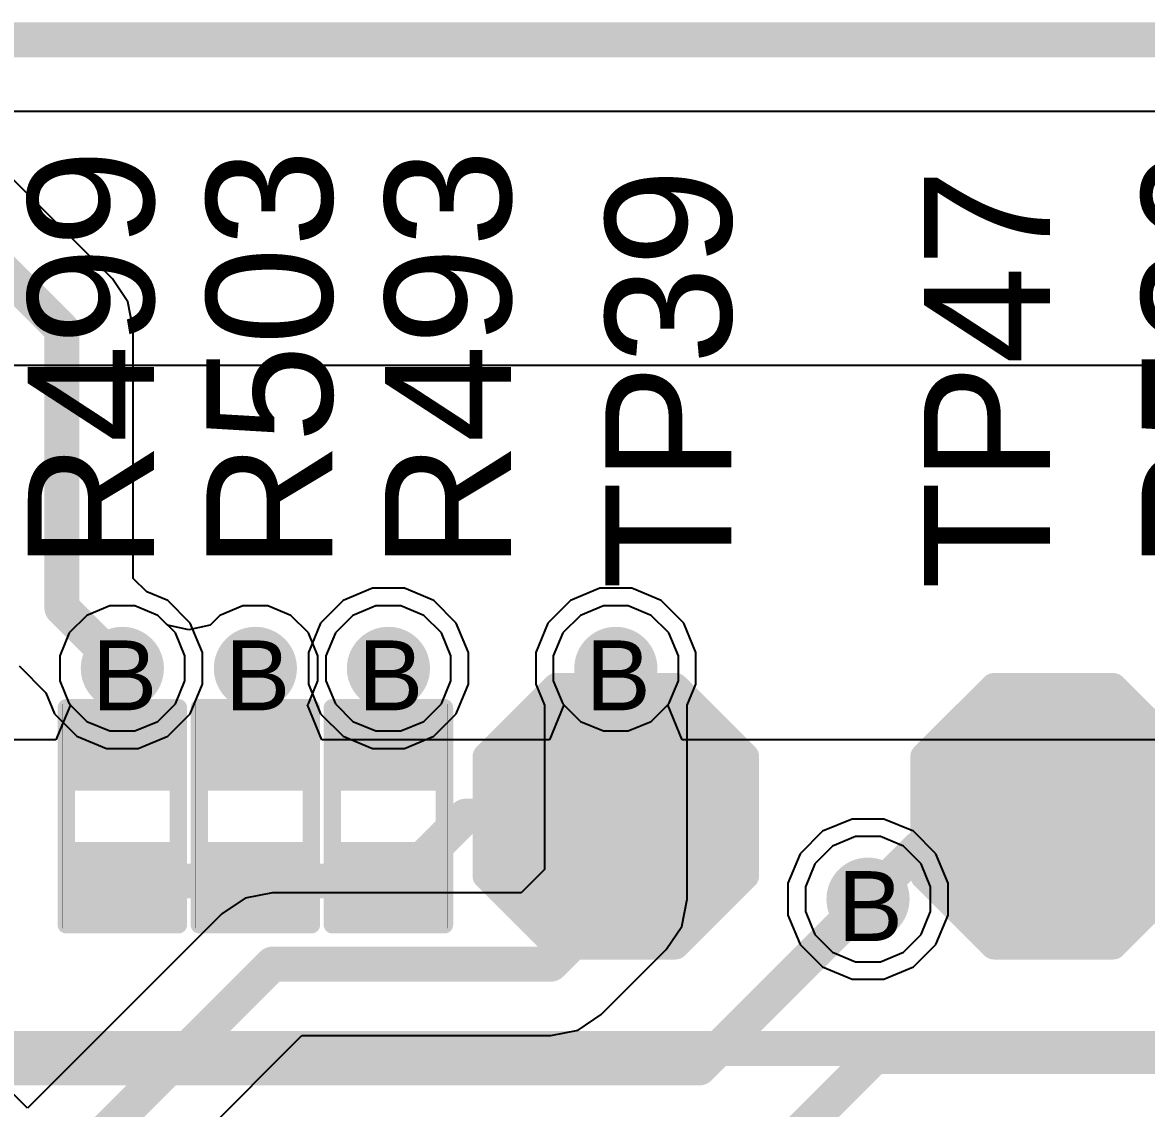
# Model space of a CAD drawing. Header units: inches. Extents: x 0 to 5379, y 0 to 5429.
# Drawn here: x 70.6 to 78.76, y 141.98 to 149.86 of the extents above; entities that cross this region are included whole.
import ezdxf

# ---------------------------------------------------------------- set-up
doc = ezdxf.new("R2010")
doc.units = ezdxf.units.IN
for name, color, linetype in [('Bottom Layer', 5, 'Continuous'), ('Bottom Solder', 6, 'Continuous'), ('Drill Drawing', 1, 'Continuous'), ('GND01', 16, 'Continuous'), ('GND02', 76, 'Continuous'), ('PWR', 156, 'Continuous'), ('SIG 01', 90, 'Continuous'), ('Top Layer', 1, 'Continuous'), ('Top Overlay', 2, 'Continuous'), ('Top Paste', 8, 'Continuous'), ('Top Solder', 216, 'Continuous'), ('Via Holes', 16, 'Continuous')]:
    doc.layers.add(name, color=color, linetype=linetype)
doc.styles.add('Arial', font='', dxfattribs={"height": 0.2})
doc.styles.get('Arial').set_extended_font_data('Arial')

# ---------------------------------------------------------------- blocks, each defined once
blk = doc.blocks.new('T__________152')
at = {"layer": 'Top Layer'}
blk.add_hatch(color=1, dxfattribs=at).paths.add_polyline_path([(0.381, 0.762), (-0.381, 0.762), (-0.762, 0.381), (-0.762, -0.381), (-0.381, -0.762), (0.381, -0.762), (0.762, -0.381), (0.762, 0.381)])
at = {"layer": 'Top Paste'}
blk.add_hatch(color=8, dxfattribs=at).paths.add_polyline_path([(0.381, 0.762), (-0.381, 0.762), (-0.762, 0.381), (-0.762, -0.381), (-0.381, -0.762), (0.381, -0.762), (0.762, -0.381), (0.762, 0.381)])
at = {"layer": 'Top Solder'}
blk.add_hatch(color=216, dxfattribs=at).paths.add_polyline_path([(0.4318, 0.8636), (-0.4318, 0.8636), (-0.8636, 0.4318), (-0.8636, -0.4318), (-0.4318, -0.8636), (0.4318, -0.8636), (0.8636, -0.4318), (0.8636, 0.4318)])
at = {"layer": 'Top Overlay'}
for points in [[(-0.4318, 0.9398, 0.2, 0.2, 0), (-0.9398, 0.4318, 0.2, 0.2, 0)], [(0.4318, 0.9398, 0.2, 0.2, 0), (-0.4318, 0.9398, 0.2, 0.2, 0)], [(0.9398, 0.4318, 0.2, 0.2, 0), (0.4318, 0.9398, 0.2, 0.2, 0)], [(-0.9398, 0.4318, 0.2, 0.2, 0), (-0.9398, -0.4318, 0.2, 0.2, 0)], [(0.9398, 0.4318, 0.2, 0.2, 0), (0.9398, -0.4318, 0.2, 0.2, 0)], [(-0.4318, -0.9398, 0.2, 0.2, 0), (-0.9398, -0.4318, 0.2, 0.2, 0)], [(0.9398, -0.4318, 0.2, 0.2, 0), (0.4318, -0.9398, 0.2, 0.2, 0)], [(0.4318, -0.9398, 0.2, 0.2, 0), (-0.4318, -0.9398, 0.2, 0.2, 0)]]:
    blk.add_lwpolyline(points, format="xyseb", dxfattribs=at)
for points in [[(-0.4818, 0.9398, 0.1, 0.1, 1), (-0.3818, 0.9398, 0.1, 0.1, 1)], [(-0.4818, 0.9398, 0.1, 0.1, 1), (-0.3818, 0.9398, 0.1, 0.1, 1)], [(0.3818, 0.9398, 0.1, 0.1, 1), (0.4818, 0.9398, 0.1, 0.1, 1)], [(0.3818, 0.9398, 0.1, 0.1, 1), (0.4818, 0.9398, 0.1, 0.1, 1)], [(-0.9898, 0.4318, 0.1, 0.1, 1), (-0.8898, 0.4318, 0.1, 0.1, 1)], [(-0.9898, 0.4318, 0.1, 0.1, 1), (-0.8898, 0.4318, 0.1, 0.1, 1)], [(0.8898, 0.4318, 0.1, 0.1, 1), (0.9898, 0.4318, 0.1, 0.1, 1)], [(0.8898, 0.4318, 0.1, 0.1, 1), (0.9898, 0.4318, 0.1, 0.1, 1)], [(-0.9898, -0.4318, 0.1, 0.1, 1), (-0.8898, -0.4318, 0.1, 0.1, 1)], [(-0.9898, -0.4318, 0.1, 0.1, 1), (-0.8898, -0.4318, 0.1, 0.1, 1)], [(0.8898, -0.4318, 0.1, 0.1, 1), (0.9898, -0.4318, 0.1, 0.1, 1)], [(0.8898, -0.4318, 0.1, 0.1, 1), (0.9898, -0.4318, 0.1, 0.1, 1)], [(-0.4818, -0.9398, 0.1, 0.1, 1), (-0.3818, -0.9398, 0.1, 0.1, 1)], [(-0.4818, -0.9398, 0.1, 0.1, 1), (-0.3818, -0.9398, 0.1, 0.1, 1)], [(0.3818, -0.9398, 0.1, 0.1, 1), (0.4818, -0.9398, 0.1, 0.1, 1)], [(0.3818, -0.9398, 0.1, 0.1, 1), (0.4818, -0.9398, 0.1, 0.1, 1)]]:
    blk.add_lwpolyline(points, format="xyseb", close=True, dxfattribs=at)
blk = doc.blocks.new('T__________160')
at = {"layer": 'Top Layer'}
blk.add_hatch(color=1, dxfattribs=at).paths.add_polyline_path([(0.381, 0.762), (-0.381, 0.762), (-0.762, 0.381), (-0.762, -0.381), (-0.381, -0.762), (0.381, -0.762), (0.762, -0.381), (0.762, 0.381)])
at = {"layer": 'Top Paste'}
blk.add_hatch(color=8, dxfattribs=at).paths.add_polyline_path([(0.381, 0.762), (-0.381, 0.762), (-0.762, 0.381), (-0.762, -0.381), (-0.381, -0.762), (0.381, -0.762), (0.762, -0.381), (0.762, 0.381)])
at = {"layer": 'Top Solder'}
blk.add_hatch(color=216, dxfattribs=at).paths.add_polyline_path([(0.4318, 0.8636), (-0.4318, 0.8636), (-0.8636, 0.4318), (-0.8636, -0.4318), (-0.4318, -0.8636), (0.4318, -0.8636), (0.8636, -0.4318), (0.8636, 0.4318)])
at = {"layer": 'Top Overlay'}
for points in [[(-0.4318, 0.9398, 0.2, 0.2, 0), (-0.9398, 0.4318, 0.2, 0.2, 0)], [(0.4318, 0.9398, 0.2, 0.2, 0), (-0.4318, 0.9398, 0.2, 0.2, 0)], [(0.9398, 0.4318, 0.2, 0.2, 0), (0.4318, 0.9398, 0.2, 0.2, 0)], [(-0.9398, 0.4318, 0.2, 0.2, 0), (-0.9398, -0.4318, 0.2, 0.2, 0)], [(0.9398, 0.4318, 0.2, 0.2, 0), (0.9398, -0.4318, 0.2, 0.2, 0)], [(-0.4318, -0.9398, 0.2, 0.2, 0), (-0.9398, -0.4318, 0.2, 0.2, 0)], [(0.9398, -0.4318, 0.2, 0.2, 0), (0.4318, -0.9398, 0.2, 0.2, 0)], [(0.4318, -0.9398, 0.2, 0.2, 0), (-0.4318, -0.9398, 0.2, 0.2, 0)]]:
    blk.add_lwpolyline(points, format="xyseb", dxfattribs=at)
for points in [[(-0.4818, 0.9398, 0.1, 0.1, 1), (-0.3818, 0.9398, 0.1, 0.1, 1)], [(-0.4818, 0.9398, 0.1, 0.1, 1), (-0.3818, 0.9398, 0.1, 0.1, 1)], [(0.3818, 0.9398, 0.1, 0.1, 1), (0.4818, 0.9398, 0.1, 0.1, 1)], [(0.3818, 0.9398, 0.1, 0.1, 1), (0.4818, 0.9398, 0.1, 0.1, 1)], [(-0.9898, 0.4318, 0.1, 0.1, 1), (-0.8898, 0.4318, 0.1, 0.1, 1)], [(-0.9898, 0.4318, 0.1, 0.1, 1), (-0.8898, 0.4318, 0.1, 0.1, 1)], [(0.8898, 0.4318, 0.1, 0.1, 1), (0.9898, 0.4318, 0.1, 0.1, 1)], [(0.8898, 0.4318, 0.1, 0.1, 1), (0.9898, 0.4318, 0.1, 0.1, 1)], [(-0.9898, -0.4318, 0.1, 0.1, 1), (-0.8898, -0.4318, 0.1, 0.1, 1)], [(-0.9898, -0.4318, 0.1, 0.1, 1), (-0.8898, -0.4318, 0.1, 0.1, 1)], [(0.8898, -0.4318, 0.1, 0.1, 1), (0.9898, -0.4318, 0.1, 0.1, 1)], [(0.8898, -0.4318, 0.1, 0.1, 1), (0.9898, -0.4318, 0.1, 0.1, 1)], [(-0.4818, -0.9398, 0.1, 0.1, 1), (-0.3818, -0.9398, 0.1, 0.1, 1)], [(-0.4818, -0.9398, 0.1, 0.1, 1), (-0.3818, -0.9398, 0.1, 0.1, 1)], [(0.3818, -0.9398, 0.1, 0.1, 1), (0.4818, -0.9398, 0.1, 0.1, 1)], [(0.3818, -0.9398, 0.1, 0.1, 1), (0.4818, -0.9398, 0.1, 0.1, 1)]]:
    blk.add_lwpolyline(points, format="xyseb", close=True, dxfattribs=at)
blk = doc.blocks.new('R___0402_275')
at = {"layer": 'Top Layer'}
for points in [[(-0.6985, -0.3175), (-0.6985, 0.3175), (-0.2413, 0.3175), (-0.2413, -0.3175)], [(0.2413, -0.3175), (0.2413, 0.3175), (0.6985, 0.3175), (0.6985, -0.3175)]]:
    blk.add_hatch(color=1, dxfattribs=at).paths.add_polyline_path(points)
at = {"layer": 'Top Paste'}
for points in [[(-0.6985, -0.3175), (-0.6985, 0.3175), (-0.2413, 0.3175), (-0.2413, -0.3175)], [(0.2413, -0.3175), (0.2413, 0.3175), (0.6985, 0.3175), (0.6985, -0.3175)]]:
    blk.add_hatch(color=8, dxfattribs=at).paths.add_polyline_path(points)
at = {"layer": 'Top Solder'}
for points in [[(-0.7535, -0.3725), (-0.7535, 0.3725), (-0.1863, 0.3725), (-0.1863, -0.3725)], [(0.1863, -0.3725), (0.1863, 0.3725), (0.7535, 0.3725), (0.7535, -0.3725)]]:
    blk.add_hatch(color=216, dxfattribs=at).paths.add_polyline_path(points)
at = {"layer": 'Top Overlay'}
for points in [[(0.7874, 0.4064, 0.127, 0.127, 0), (-0.7874, 0.4064, 0.127, 0.127, 0)], [(-0.7874, -0.4064, 0.127, 0.127, 0), (-0.7874, 0.4064, 0.127, 0.127, 0)], [(0.7874, -0.4064, 0.127, 0.127, 0), (0.7874, 0.4064, 0.127, 0.127, 0)], [(0.7874, -0.4064, 0.127, 0.127, 0), (-0.7874, -0.4064, 0.127, 0.127, 0)], [(0.8128, -0.4318, 0.00323, 0.00323, 0), (-0.8128, -0.4318, 0.00323, 0.00323, 0)]]:
    blk.add_lwpolyline(points, format="xyseb", dxfattribs=at)
for points in [[(-0.8191, 0.4064, 0.0635, 0.0635, 1), (-0.7556, 0.4064, 0.0635, 0.0635, 1)], [(-0.8191, 0.4064, 0.0635, 0.0635, 1), (-0.7556, 0.4064, 0.0635, 0.0635, 1)], [(0.7556, 0.4064, 0.0635, 0.0635, 1), (0.8191, 0.4064, 0.0635, 0.0635, 1)], [(0.7556, 0.4064, 0.0635, 0.0635, 1), (0.8191, 0.4064, 0.0635, 0.0635, 1)], [(-0.8191, -0.4064, 0.0635, 0.0635, 1), (-0.7556, -0.4064, 0.0635, 0.0635, 1)], [(-0.8191, -0.4064, 0.0635, 0.0635, 1), (-0.7556, -0.4064, 0.0635, 0.0635, 1)], [(0.7556, -0.4064, 0.0635, 0.0635, 1), (0.8191, -0.4064, 0.0635, 0.0635, 1)], [(0.7556, -0.4064, 0.0635, 0.0635, 1), (0.8191, -0.4064, 0.0635, 0.0635, 1)], [(-0.8136, -0.4318, 0.00161, 0.00161, 1), (-0.812, -0.4318, 0.00161, 0.00161, 1)], [(0.812, -0.4318, 0.00161, 0.00161, 1), (0.8136, -0.4318, 0.00161, 0.00161, 1)]]:
    blk.add_lwpolyline(points, format="xyseb", close=True, dxfattribs=at)
blk = doc.blocks.new('R___0402_279')
at = {"layer": 'Top Layer'}
for points in [[(-0.6985, -0.3175), (-0.6985, 0.3175), (-0.2413, 0.3175), (-0.2413, -0.3175)], [(0.2413, -0.3175), (0.2413, 0.3175), (0.6985, 0.3175), (0.6985, -0.3175)]]:
    blk.add_hatch(color=1, dxfattribs=at).paths.add_polyline_path(points)
at = {"layer": 'Top Paste'}
for points in [[(-0.6985, -0.3175), (-0.6985, 0.3175), (-0.2413, 0.3175), (-0.2413, -0.3175)], [(0.2413, -0.3175), (0.2413, 0.3175), (0.6985, 0.3175), (0.6985, -0.3175)]]:
    blk.add_hatch(color=8, dxfattribs=at).paths.add_polyline_path(points)
at = {"layer": 'Top Solder'}
for points in [[(-0.7535, -0.3725), (-0.7535, 0.3725), (-0.1863, 0.3725), (-0.1863, -0.3725)], [(0.1863, -0.3725), (0.1863, 0.3725), (0.7535, 0.3725), (0.7535, -0.3725)]]:
    blk.add_hatch(color=216, dxfattribs=at).paths.add_polyline_path(points)
at = {"layer": 'Top Overlay'}
for points in [[(0.7874, 0.4064, 0.127, 0.127, 0), (-0.7874, 0.4064, 0.127, 0.127, 0)], [(-0.7874, -0.4064, 0.127, 0.127, 0), (-0.7874, 0.4064, 0.127, 0.127, 0)], [(0.7874, -0.4064, 0.127, 0.127, 0), (0.7874, 0.4064, 0.127, 0.127, 0)], [(0.7874, -0.4064, 0.127, 0.127, 0), (-0.7874, -0.4064, 0.127, 0.127, 0)], [(0.8128, -0.4318, 0.00323, 0.00323, 0), (-0.8128, -0.4318, 0.00323, 0.00323, 0)]]:
    blk.add_lwpolyline(points, format="xyseb", dxfattribs=at)
for points in [[(-0.8191, 0.4064, 0.0635, 0.0635, 1), (-0.7556, 0.4064, 0.0635, 0.0635, 1)], [(-0.8191, 0.4064, 0.0635, 0.0635, 1), (-0.7556, 0.4064, 0.0635, 0.0635, 1)], [(0.7556, 0.4064, 0.0635, 0.0635, 1), (0.8191, 0.4064, 0.0635, 0.0635, 1)], [(0.7556, 0.4064, 0.0635, 0.0635, 1), (0.8191, 0.4064, 0.0635, 0.0635, 1)], [(-0.8191, -0.4064, 0.0635, 0.0635, 1), (-0.7556, -0.4064, 0.0635, 0.0635, 1)], [(-0.8191, -0.4064, 0.0635, 0.0635, 1), (-0.7556, -0.4064, 0.0635, 0.0635, 1)], [(0.7556, -0.4064, 0.0635, 0.0635, 1), (0.8191, -0.4064, 0.0635, 0.0635, 1)], [(0.7556, -0.4064, 0.0635, 0.0635, 1), (0.8191, -0.4064, 0.0635, 0.0635, 1)], [(-0.8136, -0.4318, 0.00161, 0.00161, 1), (-0.812, -0.4318, 0.00161, 0.00161, 1)], [(0.812, -0.4318, 0.00161, 0.00161, 1), (0.8136, -0.4318, 0.00161, 0.00161, 1)]]:
    blk.add_lwpolyline(points, format="xyseb", close=True, dxfattribs=at)
blk = doc.blocks.new('R___0402_285')
at = {"layer": 'Top Layer'}
for points in [[(-0.6985, -0.3175), (-0.6985, 0.3175), (-0.2413, 0.3175), (-0.2413, -0.3175)], [(0.2413, -0.3175), (0.2413, 0.3175), (0.6985, 0.3175), (0.6985, -0.3175)]]:
    blk.add_hatch(color=1, dxfattribs=at).paths.add_polyline_path(points)
at = {"layer": 'Top Paste'}
for points in [[(-0.6985, -0.3175), (-0.6985, 0.3175), (-0.2413, 0.3175), (-0.2413, -0.3175)], [(0.2413, -0.3175), (0.2413, 0.3175), (0.6985, 0.3175), (0.6985, -0.3175)]]:
    blk.add_hatch(color=8, dxfattribs=at).paths.add_polyline_path(points)
at = {"layer": 'Top Solder'}
for points in [[(-0.7535, -0.3725), (-0.7535, 0.3725), (-0.1863, 0.3725), (-0.1863, -0.3725)], [(0.1863, -0.3725), (0.1863, 0.3725), (0.7535, 0.3725), (0.7535, -0.3725)]]:
    blk.add_hatch(color=216, dxfattribs=at).paths.add_polyline_path(points)
at = {"layer": 'Top Overlay'}
for points in [[(-0.7874, 0.4064, 0.127, 0.127, 0), (-0.7874, -0.4064, 0.127, 0.127, 0)], [(-0.7874, 0.4064, 0.127, 0.127, 0), (0.7874, 0.4064, 0.127, 0.127, 0)], [(0.7874, 0.4064, 0.127, 0.127, 0), (0.7874, -0.4064, 0.127, 0.127, 0)], [(-0.7874, -0.4064, 0.127, 0.127, 0), (0.7874, -0.4064, 0.127, 0.127, 0)], [(-0.8128, -0.4318, 0.00323, 0.00323, 0), (0.8128, -0.4318, 0.00323, 0.00323, 0)]]:
    blk.add_lwpolyline(points, format="xyseb", dxfattribs=at)
for points in [[(-0.8191, 0.4064, 0.0635, 0.0635, 1), (-0.7556, 0.4064, 0.0635, 0.0635, 1)], [(-0.8191, 0.4064, 0.0635, 0.0635, 1), (-0.7556, 0.4064, 0.0635, 0.0635, 1)], [(0.7556, 0.4064, 0.0635, 0.0635, 1), (0.8191, 0.4064, 0.0635, 0.0635, 1)], [(0.7556, 0.4064, 0.0635, 0.0635, 1), (0.8191, 0.4064, 0.0635, 0.0635, 1)], [(-0.8191, -0.4064, 0.0635, 0.0635, 1), (-0.7556, -0.4064, 0.0635, 0.0635, 1)], [(-0.8191, -0.4064, 0.0635, 0.0635, 1), (-0.7556, -0.4064, 0.0635, 0.0635, 1)], [(0.7556, -0.4064, 0.0635, 0.0635, 1), (0.8191, -0.4064, 0.0635, 0.0635, 1)], [(0.7556, -0.4064, 0.0635, 0.0635, 1), (0.8191, -0.4064, 0.0635, 0.0635, 1)], [(-0.8136, -0.4318, 0.00161, 0.00161, 1), (-0.812, -0.4318, 0.00161, 0.00161, 1)], [(0.812, -0.4318, 0.00161, 0.00161, 1), (0.8136, -0.4318, 0.00161, 0.00161, 1)]]:
    blk.add_lwpolyline(points, format="xyseb", close=True, dxfattribs=at)

msp = doc.modelspace()

# ---------------------------------------------------------------- hatches: boundary and pattern name
at = {"layer": 'Bottom Layer'}
h = msp.add_hatch(color=5, dxfattribs=at)
edge = h.paths.add_edge_path()
edge.add_arc((71.3242, 145.1716), 0.2, 0, 360)
h = msp.add_hatch(color=5, dxfattribs=at)
edge = h.paths.add_edge_path()
edge.add_arc((72.2894, 145.1716), 0.2, 0, 360)
h = msp.add_hatch(color=5, dxfattribs=at)
edge = h.paths.add_edge_path()
edge.add_arc((73.2546, 145.1716), 0.2, 0, 360)
h = msp.add_hatch(color=5, dxfattribs=at)
edge = h.paths.add_edge_path()
edge.add_arc((74.9046, 145.1716), 0.2, 0, 360)
h = msp.add_hatch(color=5, dxfattribs=at)
edge = h.paths.add_edge_path()
edge.add_arc((76.7344, 143.4968), 0.2, 0, 360)
at = {"layer": 'Bottom Solder'}
h = msp.add_hatch(color=6, dxfattribs=at)
edge = h.paths.add_edge_path()
edge.add_arc((71.3242, 145.1716), 0.3016, 0, 360)
h = msp.add_hatch(color=6, dxfattribs=at)
edge = h.paths.add_edge_path()
edge.add_arc((72.2894, 145.1716), 0.3016, 0, 360)
h = msp.add_hatch(color=6, dxfattribs=at)
edge = h.paths.add_edge_path()
edge.add_arc((73.2546, 145.1716), 0.3016, 0, 360)
h = msp.add_hatch(color=6, dxfattribs=at)
edge = h.paths.add_edge_path()
edge.add_arc((74.9046, 145.1716), 0.3016, 0, 360)
h = msp.add_hatch(color=6, dxfattribs=at)
edge = h.paths.add_edge_path()
edge.add_arc((76.7344, 143.4968), 0.3016, 0, 360)
at = {"layer": 'GND01'}
h = msp.add_hatch(color=16, dxfattribs=at)
edge = h.paths.add_edge_path()
edge.add_arc((71.3242, 145.1716), 0.2, 0, 360)
h = msp.add_hatch(color=16, dxfattribs=at)
edge = h.paths.add_edge_path()
edge.add_arc((72.2894, 145.1716), 0.2, 0, 360)
h = msp.add_hatch(color=16, dxfattribs=at)
edge = h.paths.add_edge_path()
edge.add_arc((73.2546, 145.1716), 0.2, 0, 360)
h = msp.add_hatch(color=16, dxfattribs=at)
edge = h.paths.add_edge_path()
edge.add_arc((74.9046, 145.1716), 0.2, 0, 360)
h = msp.add_hatch(color=16, dxfattribs=at)
edge = h.paths.add_edge_path()
edge.add_arc((76.7344, 143.4968), 0.2, 0, 360)
at = {"layer": 'GND02'}
h = msp.add_hatch(color=76, dxfattribs=at)
edge = h.paths.add_edge_path()
edge.add_arc((71.3242, 145.1716), 0.2, 0, 360)
h = msp.add_hatch(color=76, dxfattribs=at)
edge = h.paths.add_edge_path()
edge.add_arc((72.2894, 145.1716), 0.2, 0, 360)
h = msp.add_hatch(color=76, dxfattribs=at)
edge = h.paths.add_edge_path()
edge.add_arc((73.2546, 145.1716), 0.2, 0, 360)
h = msp.add_hatch(color=76, dxfattribs=at)
edge = h.paths.add_edge_path()
edge.add_arc((74.9046, 145.1716), 0.2, 0, 360)
h = msp.add_hatch(color=76, dxfattribs=at)
edge = h.paths.add_edge_path()
edge.add_arc((76.7344, 143.4968), 0.2, 0, 360)
at = {"layer": 'PWR'}
h = msp.add_hatch(color=156, dxfattribs=at)
edge = h.paths.add_edge_path()
edge.add_arc((71.3242, 145.1716), 0.2, 0, 360)
h = msp.add_hatch(color=156, dxfattribs=at)
edge = h.paths.add_edge_path()
edge.add_arc((72.2894, 145.1716), 0.2, 0, 360)
h = msp.add_hatch(color=156, dxfattribs=at)
edge = h.paths.add_edge_path()
edge.add_arc((73.2546, 145.1716), 0.2, 0, 360)
h = msp.add_hatch(color=156, dxfattribs=at)
edge = h.paths.add_edge_path()
edge.add_arc((74.9046, 145.1716), 0.2, 0, 360)
h = msp.add_hatch(color=156, dxfattribs=at)
edge = h.paths.add_edge_path()
edge.add_arc((76.7344, 143.4968), 0.2, 0, 360)
at = {"layer": 'SIG 01'}
h = msp.add_hatch(color=90, dxfattribs=at)
edge = h.paths.add_edge_path()
edge.add_arc((71.3242, 145.1716), 0.2, 0, 360)
h = msp.add_hatch(color=90, dxfattribs=at)
edge = h.paths.add_edge_path()
edge.add_arc((72.2894, 145.1716), 0.2, 0, 360)
h = msp.add_hatch(color=90, dxfattribs=at)
edge = h.paths.add_edge_path()
edge.add_arc((73.2546, 145.1716), 0.2, 0, 360)
h = msp.add_hatch(color=90, dxfattribs=at)
edge = h.paths.add_edge_path()
edge.add_arc((74.9046, 145.1716), 0.2, 0, 360)
h = msp.add_hatch(color=90, dxfattribs=at)
edge = h.paths.add_edge_path()
edge.add_arc((76.7344, 143.4968), 0.2, 0, 360)
at = {"layer": 'Top Layer'}
h = msp.add_hatch(color=1, dxfattribs=at)
edge = h.paths.add_edge_path()
edge.add_arc((71.3242, 145.1716), 0.2, 0, 360)
h = msp.add_hatch(color=1, dxfattribs=at)
edge = h.paths.add_edge_path()
edge.add_arc((72.2894, 145.1716), 0.2, 0, 360)
h = msp.add_hatch(color=1, dxfattribs=at)
edge = h.paths.add_edge_path()
edge.add_arc((73.2546, 145.1716), 0.2, 0, 360)
h = msp.add_hatch(color=1, dxfattribs=at)
edge = h.paths.add_edge_path()
edge.add_arc((74.9046, 145.1716), 0.2, 0, 360)
h = msp.add_hatch(color=1, dxfattribs=at)
edge = h.paths.add_edge_path()
edge.add_arc((76.7344, 143.4968), 0.2, 0, 360)
at = {"layer": 'Top Solder'}
h = msp.add_hatch(color=216, dxfattribs=at)
edge = h.paths.add_edge_path()
edge.add_arc((71.3242, 145.1716), 0.3016, 0, 360)
h = msp.add_hatch(color=216, dxfattribs=at)
edge = h.paths.add_edge_path()
edge.add_arc((72.2894, 145.1716), 0.3016, 0, 360)
h = msp.add_hatch(color=216, dxfattribs=at)
edge = h.paths.add_edge_path()
edge.add_arc((73.2546, 145.1716), 0.3016, 0, 360)
h = msp.add_hatch(color=216, dxfattribs=at)
edge = h.paths.add_edge_path()
edge.add_arc((74.9046, 145.1716), 0.3016, 0, 360)
h = msp.add_hatch(color=216, dxfattribs=at)
edge = h.paths.add_edge_path()
edge.add_arc((76.7344, 143.4968), 0.3016, 0, 360)
at = {"layer": 'Via Holes'}
h = msp.add_hatch(color=7, dxfattribs=at)
edge = h.paths.add_edge_path()
edge.add_arc((71.3242, 145.1716), 0.1, 0, 360)
h = msp.add_hatch(color=7, dxfattribs=at)
edge = h.paths.add_edge_path()
edge.add_arc((72.2894, 145.1716), 0.1, 0, 360)
h = msp.add_hatch(color=7, dxfattribs=at)
edge = h.paths.add_edge_path()
edge.add_arc((73.2546, 145.1716), 0.1, 0, 360)
h = msp.add_hatch(color=7, dxfattribs=at)
edge = h.paths.add_edge_path()
edge.add_arc((74.9046, 145.1716), 0.1, 0, 360)
h = msp.add_hatch(color=7, dxfattribs=at)
edge = h.paths.add_edge_path()
edge.add_arc((76.7344, 143.4968), 0.1, 0, 360)

# ---------------------------------------------------------------- linework, layer by layer
at = {"layer": 'Bottom Layer'}
for p, q in [((71.2339, 145.6256), (71.067, 145.5565)), ((71.4145, 145.6256), (71.2339, 145.6256)), ((71.5814, 145.5565), (71.4145, 145.6256)), ((73.1643, 145.6256), (72.9974, 145.5565)), ((73.3449, 145.6256), (73.1643, 145.6256)), ((73.5118, 145.5565), (73.3449, 145.6256)), ((74.8143, 145.6256), (74.6474, 145.5565)), ((74.9949, 145.6256), (74.8143, 145.6256)), ((75.1618, 145.5565), (74.9949, 145.6256)), ((71.067, 145.5565), (70.9393, 145.4288)), ((71.7091, 145.4288), (71.5814, 145.5565)), ((72.9974, 145.5565), (72.8697, 145.4288)), ((73.6395, 145.4288), (73.5118, 145.5565)), ((74.6474, 145.5565), (74.5197, 145.4288)), ((75.2895, 145.4288), (75.1618, 145.5565)), ((70.9393, 145.4288), (70.8702, 145.2619)), ((71.7782, 145.2619), (71.7091, 145.4288)), ((72.8697, 145.4288), (72.8006, 145.2619)), ((73.7086, 145.2619), (73.6395, 145.4288)), ((74.5197, 145.4288), (74.4506, 145.2619)), ((75.3586, 145.2619), (75.2895, 145.4288)), ((70.8702, 145.2619), (70.8702, 145.0813)), ((71.7782, 145.0813), (71.7782, 145.2619)), ((72.8006, 145.2619), (72.8006, 145.0813)), ((73.7086, 145.0813), (73.7086, 145.2619)), ((74.4506, 145.2619), (74.4506, 145.0813)), ((75.3586, 145.0813), (75.3586, 145.2619)), ((70.8702, 145.0813), (70.9393, 144.9144)), ((71.7091, 144.9144), (71.7782, 145.0813)), ((72.8006, 145.0813), (72.8697, 144.9144)), ((73.6395, 144.9144), (73.7086, 145.0813)), ((74.4506, 145.0813), (74.5197, 144.9144)), ((75.2895, 144.9144), (75.3586, 145.0813)), ((70.9393, 144.9144), (71.067, 144.7867)), ((71.5814, 144.7867), (71.7091, 144.9144)), ((72.8697, 144.9144), (72.9974, 144.7867)), ((73.5118, 144.7867), (73.6395, 144.9144)), ((74.5197, 144.9144), (74.6474, 144.7867)), ((75.1618, 144.7867), (75.2895, 144.9144)), ((71.067, 144.7867), (71.2339, 144.7176)), ((71.4145, 144.7176), (71.5814, 144.7867)), ((72.9974, 144.7867), (73.1643, 144.7176)), ((73.3449, 144.7176), (73.5118, 144.7867)), ((74.6474, 144.7867), (74.8143, 144.7176)), ((74.9949, 144.7176), (75.1618, 144.7867)), ((71.2339, 144.7176), (71.4145, 144.7176)), ((73.1643, 144.7176), (73.3449, 144.7176)), ((74.8143, 144.7176), (74.9949, 144.7176)), ((76.6441, 143.9508), (76.4772, 143.8817)), ((76.8247, 143.9508), (76.6441, 143.9508)), ((76.9916, 143.8817), (76.8247, 143.9508)), ((76.4772, 143.8817), (76.3495, 143.754)), ((77.1193, 143.754), (76.9916, 143.8817)), ((76.3495, 143.754), (76.2804, 143.5871)), ((77.1884, 143.5871), (77.1193, 143.754)), ((76.2804, 143.5871), (76.2804, 143.4065)), ((77.1884, 143.4065), (77.1884, 143.5871)), ((76.2804, 143.4065), (76.3495, 143.2396)), ((77.1193, 143.2396), (77.1884, 143.4065)), ((76.3495, 143.2396), (76.4772, 143.1119)), ((76.9916, 143.1119), (77.1193, 143.2396)), ((76.4772, 143.1119), (76.6441, 143.0428)), ((76.8247, 143.0428), (76.9916, 143.1119)), ((76.6441, 143.0428), (76.8247, 143.0428))]:
    msp.add_line(p, q, dxfattribs=at)
at = {"layer": 'GND01'}
for p, q in [((71.2339, 145.6256), (71.067, 145.5565)), ((71.4145, 145.6256), (71.2339, 145.6256)), ((71.5814, 145.5565), (71.4145, 145.6256)), ((73.1643, 145.6256), (72.9974, 145.5565)), ((73.3449, 145.6256), (73.1643, 145.6256)), ((73.5118, 145.5565), (73.3449, 145.6256)), ((74.8143, 145.6256), (74.6474, 145.5565)), ((74.9949, 145.6256), (74.8143, 145.6256)), ((75.1618, 145.5565), (74.9949, 145.6256)), ((71.067, 145.5565), (70.9393, 145.4288)), ((71.7091, 145.4288), (71.5814, 145.5565)), ((72.9974, 145.5565), (72.8697, 145.4288)), ((73.6395, 145.4288), (73.5118, 145.5565)), ((74.6474, 145.5565), (74.5197, 145.4288)), ((75.2895, 145.4288), (75.1618, 145.5565)), ((70.9393, 145.4288), (70.8702, 145.2619)), ((71.7782, 145.2619), (71.7091, 145.4288)), ((72.8697, 145.4288), (72.8006, 145.2619)), ((73.7086, 145.2619), (73.6395, 145.4288)), ((74.5197, 145.4288), (74.4506, 145.2619)), ((75.3586, 145.2619), (75.2895, 145.4288)), ((70.8702, 145.2619), (70.8702, 145.0813)), ((71.7782, 145.0813), (71.7782, 145.2619)), ((72.8006, 145.2619), (72.8006, 145.0813)), ((73.7086, 145.0813), (73.7086, 145.2619)), ((74.4506, 145.2619), (74.4506, 145.0813)), ((75.3586, 145.0813), (75.3586, 145.2619)), ((70.8702, 145.0813), (70.9393, 144.9144)), ((71.7091, 144.9144), (71.7782, 145.0813)), ((72.8006, 145.0813), (72.8697, 144.9144)), ((73.6395, 144.9144), (73.7086, 145.0813)), ((74.4506, 145.0813), (74.5197, 144.9144)), ((75.2895, 144.9144), (75.3586, 145.0813)), ((70.9393, 144.9144), (71.067, 144.7867)), ((71.5814, 144.7867), (71.7091, 144.9144)), ((72.8697, 144.9144), (72.9974, 144.7867)), ((73.5118, 144.7867), (73.6395, 144.9144)), ((74.5197, 144.9144), (74.6474, 144.7867)), ((75.1618, 144.7867), (75.2895, 144.9144)), ((71.067, 144.7867), (71.2339, 144.7176)), ((71.4145, 144.7176), (71.5814, 144.7867)), ((72.9974, 144.7867), (73.1643, 144.7176)), ((73.3449, 144.7176), (73.5118, 144.7867)), ((74.6474, 144.7867), (74.8143, 144.7176)), ((74.9949, 144.7176), (75.1618, 144.7867)), ((71.2339, 144.7176), (71.4145, 144.7176)), ((73.1643, 144.7176), (73.3449, 144.7176)), ((74.8143, 144.7176), (74.9949, 144.7176)), ((76.6441, 143.9508), (76.4772, 143.8817)), ((76.8247, 143.9508), (76.6441, 143.9508)), ((76.9916, 143.8817), (76.8247, 143.9508)), ((76.4772, 143.8817), (76.3495, 143.754)), ((77.1193, 143.754), (76.9916, 143.8817)), ((76.3495, 143.754), (76.2804, 143.5871)), ((77.1884, 143.5871), (77.1193, 143.754)), ((76.2804, 143.5871), (76.2804, 143.4065)), ((77.1884, 143.4065), (77.1884, 143.5871)), ((76.2804, 143.4065), (76.3495, 143.2396)), ((77.1193, 143.2396), (77.1884, 143.4065)), ((76.3495, 143.2396), (76.4772, 143.1119)), ((76.9916, 143.1119), (77.1193, 143.2396)), ((76.4772, 143.1119), (76.6441, 143.0428)), ((76.8247, 143.0428), (76.9916, 143.1119)), ((76.6441, 143.0428), (76.8247, 143.0428))]:
    msp.add_line(p, q, dxfattribs=at)
at = {"layer": 'GND02'}
for p, q in [((71.2339, 145.6256), (71.067, 145.5565)), ((71.4145, 145.6256), (71.2339, 145.6256)), ((71.5814, 145.5565), (71.4145, 145.6256)), ((73.1643, 145.6256), (72.9974, 145.5565)), ((73.3449, 145.6256), (73.1643, 145.6256)), ((73.5118, 145.5565), (73.3449, 145.6256)), ((74.8143, 145.6256), (74.6474, 145.5565)), ((74.9949, 145.6256), (74.8143, 145.6256)), ((75.1618, 145.5565), (74.9949, 145.6256)), ((71.067, 145.5565), (70.9393, 145.4288)), ((71.7091, 145.4288), (71.5814, 145.5565)), ((72.9974, 145.5565), (72.8697, 145.4288)), ((73.6395, 145.4288), (73.5118, 145.5565)), ((74.6474, 145.5565), (74.5197, 145.4288)), ((75.2895, 145.4288), (75.1618, 145.5565)), ((70.9393, 145.4288), (70.8702, 145.2619)), ((71.7782, 145.2619), (71.7091, 145.4288)), ((72.8697, 145.4288), (72.8006, 145.2619)), ((73.7086, 145.2619), (73.6395, 145.4288)), ((74.5197, 145.4288), (74.4506, 145.2619)), ((75.3586, 145.2619), (75.2895, 145.4288)), ((70.8702, 145.2619), (70.8702, 145.0813)), ((71.7782, 145.0813), (71.7782, 145.2619)), ((72.8006, 145.2619), (72.8006, 145.0813)), ((73.7086, 145.0813), (73.7086, 145.2619)), ((74.4506, 145.2619), (74.4506, 145.0813)), ((75.3586, 145.0813), (75.3586, 145.2619)), ((70.8702, 145.0813), (70.9393, 144.9144)), ((71.7091, 144.9144), (71.7782, 145.0813)), ((72.8006, 145.0813), (72.8697, 144.9144)), ((73.6395, 144.9144), (73.7086, 145.0813)), ((74.4506, 145.0813), (74.5197, 144.9144)), ((75.2895, 144.9144), (75.3586, 145.0813)), ((70.9393, 144.9144), (71.067, 144.7867)), ((71.5814, 144.7867), (71.7091, 144.9144)), ((72.8697, 144.9144), (72.9974, 144.7867)), ((73.5118, 144.7867), (73.6395, 144.9144)), ((74.5197, 144.9144), (74.6474, 144.7867)), ((75.1618, 144.7867), (75.2895, 144.9144)), ((71.067, 144.7867), (71.2339, 144.7176)), ((71.4145, 144.7176), (71.5814, 144.7867)), ((72.9974, 144.7867), (73.1643, 144.7176)), ((73.3449, 144.7176), (73.5118, 144.7867)), ((74.6474, 144.7867), (74.8143, 144.7176)), ((74.9949, 144.7176), (75.1618, 144.7867)), ((71.2339, 144.7176), (71.4145, 144.7176)), ((73.1643, 144.7176), (73.3449, 144.7176)), ((74.8143, 144.7176), (74.9949, 144.7176)), ((76.6441, 143.9508), (76.4772, 143.8817)), ((76.8247, 143.9508), (76.6441, 143.9508)), ((76.9916, 143.8817), (76.8247, 143.9508)), ((76.4772, 143.8817), (76.3495, 143.754)), ((77.1193, 143.754), (76.9916, 143.8817)), ((76.3495, 143.754), (76.2804, 143.5871)), ((77.1884, 143.5871), (77.1193, 143.754)), ((76.2804, 143.5871), (76.2804, 143.4065)), ((77.1884, 143.4065), (77.1884, 143.5871)), ((76.2804, 143.4065), (76.3495, 143.2396)), ((77.1193, 143.2396), (77.1884, 143.4065)), ((76.3495, 143.2396), (76.4772, 143.1119)), ((76.9916, 143.1119), (77.1193, 143.2396)), ((76.4772, 143.1119), (76.6441, 143.0428)), ((76.8247, 143.0428), (76.9916, 143.1119)), ((76.6441, 143.0428), (76.8247, 143.0428))]:
    msp.add_line(p, q, dxfattribs=at)
at = {"layer": 'PWR'}
for p, q in [((71.2339, 145.6256), (71.067, 145.5565)), ((71.4145, 145.6256), (71.2339, 145.6256)), ((71.5814, 145.5565), (71.4145, 145.6256)), ((72.1991, 145.6256), (72.0322, 145.5565)), ((72.3797, 145.6256), (72.1991, 145.6256)), ((72.5466, 145.5565), (72.3797, 145.6256)), ((74.8143, 145.6256), (74.6474, 145.5565)), ((74.9949, 145.6256), (74.8143, 145.6256)), ((75.1618, 145.5565), (74.9949, 145.6256)), ((71.067, 145.5565), (70.9393, 145.4288)), ((71.6529, 145.485), (71.5814, 145.5565)), ((72.0322, 145.5565), (71.9607, 145.485)), ((72.6743, 145.4288), (72.5466, 145.5565)), ((74.6474, 145.5565), (74.5197, 145.4288)), ((75.2895, 145.4288), (75.1618, 145.5565)), ((70.9393, 145.4288), (70.8702, 145.2619)), ((71.8068, 145.4506), (71.6529, 145.485)), ((71.9607, 145.485), (71.8068, 145.4506)), ((72.7434, 145.2619), (72.6743, 145.4288)), ((74.5197, 145.4288), (74.4506, 145.2619)), ((75.3586, 145.2619), (75.2895, 145.4288)), ((70.8702, 145.2619), (70.8702, 145.0813)), ((72.7434, 145.0813), (72.7434, 145.2619)), ((74.4506, 145.2619), (74.4506, 145.0813)), ((75.3586, 145.0813), (75.3586, 145.2619)), ((70.8702, 145.0813), (70.9393, 144.9144)), ((72.6743, 144.9144), (72.7434, 145.0813)), ((74.4506, 145.0813), (74.5197, 144.9144)), ((75.2895, 144.9144), (75.3586, 145.0813)), ((70.947, 144.9068), (70.8418, 144.6528)), ((70.9393, 144.9144), (70.947, 144.9068)), ((72.6666, 144.9068), (72.6743, 144.9144)), ((72.7718, 144.6528), (72.6666, 144.9068)), ((74.5274, 144.9068), (74.4222, 144.6528)), ((74.5197, 144.9144), (74.5274, 144.9068)), ((75.2818, 144.9068), (75.2895, 144.9144)), ((75.387, 144.6528), (75.2818, 144.9068)), ((70.8418, 144.6528), (70.307, 144.6528)), ((74.4222, 144.6528), (72.7718, 144.6528)), ((79.2482, 144.6528), (75.387, 144.6528))]:
    msp.add_line(p, q, dxfattribs=at)
for points in [[(76.7344, 143.4968, 0.254, 0.254, 0), (77.1032, 143.8656, 0.254, 0.254, 0)], [(77.1032, 143.8656, 0.254, 0.254, 0), (86.5004, 143.8656, 0.254, 0.254, 0)], [(58.5993, 142.4137, 0.254, 0.254, 0), (85.905, 142.4137, 0.254, 0.254, 0)]]:
    msp.add_lwpolyline(points, format="xyseb", dxfattribs=at)
for points in [[(77.0397, 143.8656, 0.127, 0.127, 1), (77.1667, 143.8656, 0.127, 0.127, 1)], [(77.0397, 143.8656, 0.127, 0.127, 1), (77.1667, 143.8656, 0.127, 0.127, 1)], [(76.6709, 143.4968, 0.127, 0.127, 1), (76.7979, 143.4968, 0.127, 0.127, 1)]]:
    msp.add_lwpolyline(points, format="xyseb", close=True, dxfattribs=at)
at = {"layer": 'SIG 01'}
for p, q in [((70.3236, 149.2147), (80.2201, 149.2147)), ((71.2521, 147.9988), (70.2394, 149.0115)), ((71.3644, 147.8308), (71.2521, 147.9988)), ((71.4038, 147.6325), (71.3644, 147.8308)), ((71.4038, 145.8245), (71.4038, 147.6325)), ((71.5011, 145.7272), (71.4038, 145.8245)), ((73.1391, 145.7526), (72.9255, 145.6642)), ((73.3702, 145.7526), (73.1391, 145.7526)), ((73.5837, 145.6642), (73.3702, 145.7526)), ((74.789, 145.7526), (74.5755, 145.6642)), ((75.0202, 145.7526), (74.789, 145.7526)), ((75.2337, 145.6642), (75.0202, 145.7526)), ((71.6533, 145.6642), (71.5011, 145.7272)), ((71.8168, 145.5007), (71.6533, 145.6642)), ((72.9255, 145.6642), (72.7621, 145.5007)), ((73.7472, 145.5007), (73.5837, 145.6642)), ((74.5755, 145.6642), (74.4121, 145.5007)), ((75.3972, 145.5007), (75.2337, 145.6642)), ((71.9052, 145.2872), (71.8168, 145.5007)), ((72.7621, 145.5007), (72.6736, 145.2872)), ((73.8356, 145.2872), (73.7472, 145.5007)), ((74.4121, 145.5007), (74.3236, 145.2872)), ((75.4856, 145.2872), (75.3972, 145.5007)), ((71.9052, 145.056), (71.9052, 145.2872)), ((72.6736, 145.2872), (72.6736, 145.056)), ((73.8356, 145.056), (73.8356, 145.2872)), ((74.3236, 145.2872), (74.3236, 145.056)), ((75.4856, 145.056), (75.4856, 145.2872)), ((70.5744, 145.1889), (70.7686, 144.9947)), ((71.8168, 144.8425), (71.9052, 145.056)), ((72.6736, 145.056), (72.7621, 144.8425)), ((73.7472, 144.8425), (73.8356, 145.056)), ((74.3236, 145.056), (74.3867, 144.9038)), ((75.4226, 144.9038), (75.4856, 145.056)), ((70.7686, 144.9947), (70.8317, 144.8425)), ((70.8317, 144.8425), (70.9951, 144.6791)), ((71.6533, 144.6791), (71.8168, 144.8425)), ((72.7621, 144.8425), (72.9255, 144.6791)), ((73.5837, 144.6791), (73.7472, 144.8425)), ((74.3867, 144.9038), (74.3867, 143.7113)), ((75.4226, 143.4968), (75.4226, 144.9038)), ((70.9951, 144.6791), (71.2087, 144.5906)), ((71.4398, 144.5906), (71.6533, 144.6791)), ((72.9255, 144.6791), (73.1391, 144.5906)), ((73.3702, 144.5906), (73.5837, 144.6791)), ((71.2087, 144.5906), (71.4398, 144.5906)), ((73.1391, 144.5906), (73.3702, 144.5906)), ((76.6188, 144.0778), (76.4053, 143.9893)), ((76.85, 144.0778), (76.6188, 144.0778)), ((77.0635, 143.9893), (76.85, 144.0778)), ((76.4053, 143.9893), (76.2419, 143.8259)), ((77.227, 143.8259), (77.0635, 143.9893)), ((76.2419, 143.8259), (76.1534, 143.6124)), ((77.3154, 143.6124), (77.227, 143.8259)), ((74.3867, 143.7113), (74.2181, 143.5428)), ((72.4128, 143.5428), (72.2146, 143.5033)), ((74.2181, 143.5428), (72.4128, 143.5428)), ((76.1534, 143.6124), (76.1534, 143.3812)), ((77.3154, 143.3812), (77.3154, 143.6124)), ((72.2146, 143.5033), (72.0466, 143.3911)), ((75.3831, 143.2986), (75.4226, 143.4968)), ((72.0466, 143.3911), (70.6361, 141.9806)), ((76.1534, 143.3812), (76.2419, 143.1677)), ((77.227, 143.1677), (77.3154, 143.3812)), ((75.2709, 143.1306), (75.3831, 143.2986)), ((70.6361, 141.9806), (69.415, 143.2017)), ((74.7989, 142.6586), (75.2709, 143.1306)), ((76.2419, 143.1677), (76.4053, 143.0043)), ((77.0635, 143.0043), (77.227, 143.1677)), ((76.4053, 143.0043), (76.6188, 142.9158)), ((76.85, 142.9158), (77.0635, 143.0043)), ((76.6188, 142.9158), (76.85, 142.9158)), ((74.6308, 142.5463), (74.7989, 142.6586)), ((71.4856, 141.3651), (72.6274, 142.5069)), ((72.6274, 142.5069), (74.4326, 142.5069)), ((74.4326, 142.5069), (74.6308, 142.5463))]:
    msp.add_line(p, q, dxfattribs=at)
for points in [[(17.1306, 149.7326, 0.254, 0.254, 0), (80.4346, 149.7326, 0.254, 0.254, 0)], [(69.8047, 148.7137, 0.254, 0.254, 0), (70.8858, 147.6325, 0.254, 0.254, 0)], [(70.8858, 145.61, 0.254, 0.254, 0), (70.8858, 147.6325, 0.254, 0.254, 0)], [(70.8858, 145.61, 0.254, 0.254, 0), (71.3242, 145.1716, 0.254, 0.254, 0)], [(74.9046, 143.4968, 0.254, 0.254, 0), (74.9046, 145.1716, 0.254, 0.254, 0)], [(74.4326, 143.0248, 0.254, 0.254, 0), (74.9046, 143.4968, 0.254, 0.254, 0)], [(70.9676, 141.5796, 0.254, 0.254, 0), (72.4128, 143.0248, 0.254, 0.254, 0)], [(72.4128, 143.0248, 0.254, 0.254, 0), (74.4326, 143.0248, 0.254, 0.254, 0)]]:
    msp.add_lwpolyline(points, format="xyseb", dxfattribs=at)
for points in [[(70.8223, 147.6325, 0.127, 0.127, 1), (70.9493, 147.6325, 0.127, 0.127, 1)], [(70.8223, 147.6325, 0.127, 0.127, 1), (70.9493, 147.6325, 0.127, 0.127, 1)], [(70.8223, 145.61, 0.127, 0.127, 1), (70.9493, 145.61, 0.127, 0.127, 1)], [(70.8223, 145.61, 0.127, 0.127, 1), (70.9493, 145.61, 0.127, 0.127, 1)], [(71.2607, 145.1716, 0.127, 0.127, 1), (71.3877, 145.1716, 0.127, 0.127, 1)], [(74.8411, 145.1716, 0.127, 0.127, 1), (74.9681, 145.1716, 0.127, 0.127, 1)], [(74.8411, 143.4968, 0.127, 0.127, 1), (74.9681, 143.4968, 0.127, 0.127, 1)], [(74.8411, 143.4968, 0.127, 0.127, 1), (74.9681, 143.4968, 0.127, 0.127, 1)], [(72.3493, 143.0248, 0.127, 0.127, 1), (72.4763, 143.0248, 0.127, 0.127, 1)], [(72.3493, 143.0248, 0.127, 0.127, 1), (72.4763, 143.0248, 0.127, 0.127, 1)], [(74.3691, 143.0248, 0.127, 0.127, 1), (74.4961, 143.0248, 0.127, 0.127, 1)], [(74.3691, 143.0248, 0.127, 0.127, 1), (74.4961, 143.0248, 0.127, 0.127, 1)]]:
    msp.add_lwpolyline(points, format="xyseb", close=True, dxfattribs=at)
at = {"layer": 'Top Layer'}
for p, q in [((301.9806, 147.3708), (0.381, 147.3708)), ((88.8436, 147.3708), (56.0624, 147.3708))]:
    msp.add_line(p, q, dxfattribs=at)
for points in [[(71.3242, 144.5681, 0.254, 0.254, 0), (71.3242, 145.1716, 0.254, 0.254, 0)], [(72.2894, 144.5681, 0.254, 0.254, 0), (72.2894, 145.1716, 0.254, 0.254, 0)], [(73.2546, 144.5681, 0.254, 0.254, 0), (73.2546, 145.1716, 0.254, 0.254, 0)], [(74.9046, 144.0982, 0.254, 0.254, 0), (74.9046, 145.1716, 0.254, 0.254, 0)], [(78.0806, 144.0982, 0.254, 0.254, 0), (78.3219, 144.3395, 0.254, 0.254, 0)], [(78.3219, 144.3395, 0.254, 0.254, 0), (79.4131, 144.3395, 0.254, 0.254, 0)], [(73.3435, 143.6283, 0.254, 0.254, 0), (73.8134, 144.0982, 0.254, 0.254, 0)], [(73.8134, 144.0982, 0.254, 0.254, 0), (74.9046, 144.0982, 0.254, 0.254, 0)], [(71.3242, 143.6283, 0.254, 0.254, 0), (72.2894, 143.6283, 0.254, 0.254, 0)], [(72.2894, 143.6283, 0.254, 0.254, 0), (73.2546, 143.6283, 0.254, 0.254, 0)], [(73.2546, 143.6283, 0.254, 0.254, 0), (73.3435, 143.6283, 0.254, 0.254, 0)], [(75.5089, 142.2713, 0.254, 0.254, 0), (76.7344, 143.4968, 0.254, 0.254, 0)], [(74.4091, 139.9823, 0.254, 0.254, 0), (76.7809, 142.3542, 0.254, 0.254, 0)], [(76.7809, 142.3542, 0.254, 0.254, 0), (89.6619, 142.3542, 0.254, 0.254, 0)], [(51.1823, 142.2713, 0.254, 0.254, 0), (75.5089, 142.2713, 0.254, 0.254, 0)]]:
    msp.add_lwpolyline(points, format="xyseb", dxfattribs=at)
for points in [[(71.2607, 145.1716, 0.127, 0.127, 1), (71.3877, 145.1716, 0.127, 0.127, 1)], [(72.2259, 145.1716, 0.127, 0.127, 1), (72.3529, 145.1716, 0.127, 0.127, 1)], [(73.1911, 145.1716, 0.127, 0.127, 1), (73.3181, 145.1716, 0.127, 0.127, 1)], [(74.8411, 145.1716, 0.127, 0.127, 1), (74.9681, 145.1716, 0.127, 0.127, 1)], [(71.2607, 144.5681, 0.127, 0.127, 1), (71.3877, 144.5681, 0.127, 0.127, 1)], [(72.2259, 144.5681, 0.127, 0.127, 1), (72.3529, 144.5681, 0.127, 0.127, 1)], [(73.1911, 144.5681, 0.127, 0.127, 1), (73.3181, 144.5681, 0.127, 0.127, 1)], [(78.2584, 144.3395, 0.127, 0.127, 1), (78.3854, 144.3395, 0.127, 0.127, 1)], [(78.2584, 144.3395, 0.127, 0.127, 1), (78.3854, 144.3395, 0.127, 0.127, 1)], [(73.7499, 144.0982, 0.127, 0.127, 1), (73.8769, 144.0982, 0.127, 0.127, 1)], [(73.7499, 144.0982, 0.127, 0.127, 1), (73.8769, 144.0982, 0.127, 0.127, 1)], [(74.8411, 144.0982, 0.127, 0.127, 1), (74.9681, 144.0982, 0.127, 0.127, 1)], [(74.8411, 144.0982, 0.127, 0.127, 1), (74.9681, 144.0982, 0.127, 0.127, 1)], [(78.0171, 144.0982, 0.127, 0.127, 1), (78.1441, 144.0982, 0.127, 0.127, 1)], [(71.2607, 143.6283, 0.127, 0.127, 1), (71.3877, 143.6283, 0.127, 0.127, 1)], [(72.2259, 143.6283, 0.127, 0.127, 1), (72.3529, 143.6283, 0.127, 0.127, 1)], [(72.2259, 143.6283, 0.127, 0.127, 1), (72.3529, 143.6283, 0.127, 0.127, 1)], [(73.1911, 143.6283, 0.127, 0.127, 1), (73.3181, 143.6283, 0.127, 0.127, 1)], [(73.1911, 143.6283, 0.127, 0.127, 1), (73.3181, 143.6283, 0.127, 0.127, 1)], [(73.28, 143.6283, 0.127, 0.127, 1), (73.407, 143.6283, 0.127, 0.127, 1)], [(73.28, 143.6283, 0.127, 0.127, 1), (73.407, 143.6283, 0.127, 0.127, 1)], [(76.6709, 143.4968, 0.127, 0.127, 1), (76.7979, 143.4968, 0.127, 0.127, 1)], [(76.7174, 142.3542, 0.127, 0.127, 1), (76.8444, 142.3542, 0.127, 0.127, 1)], [(76.7174, 142.3542, 0.127, 0.127, 1), (76.8444, 142.3542, 0.127, 0.127, 1)], [(75.4454, 142.2713, 0.127, 0.127, 1), (75.5724, 142.2713, 0.127, 0.127, 1)], [(75.4454, 142.2713, 0.127, 0.127, 1), (75.5724, 142.2713, 0.127, 0.127, 1)]]:
    msp.add_lwpolyline(points, format="xyseb", close=True, dxfattribs=at)

# ---------------------------------------------------------------- block references
for name, p, rotation in [('T__________160', (74.9046, 144.0982), 180), ('T__________152', (78.0806, 144.0982), 180), ('R___0402_279', (71.3242, 144.0982), 270), ('R___0402_275', (72.2894, 144.0982), 270), ('R___0402_285', (73.2546, 144.0982), 90)]:
    msp.add_blockref(name, p, dxfattribs=dict(rotation=rotation))

# ---------------------------------------------------------------- texts
at = {"layer": 'Drill Drawing', "style": 'Arial'}
for p in [(71.1041, 144.8669), (72.0693, 144.8669), (73.0345, 144.8669), (74.6845, 144.8669), (76.5143, 143.1921)]:
    msp.add_text('B', height=0.508, dxfattribs=at).set_placement(p)
at = {"layer": 'Top Overlay', "style": 'Arial'}
for s, p in [('R499', (71.5528, 145.8862)), ('R503', (72.8482, 145.8862)), ('R493', (74.1436, 145.8862)), ('R526', (79.6331, 145.8862)), ('TP39', (75.7427, 145.7457)), ('TP47', (78.0541, 145.7457))]:
    msp.add_text(s, height=0.9144, rotation=90, dxfattribs=at).set_placement(p)

doc.saveas('drawing.dxf')
